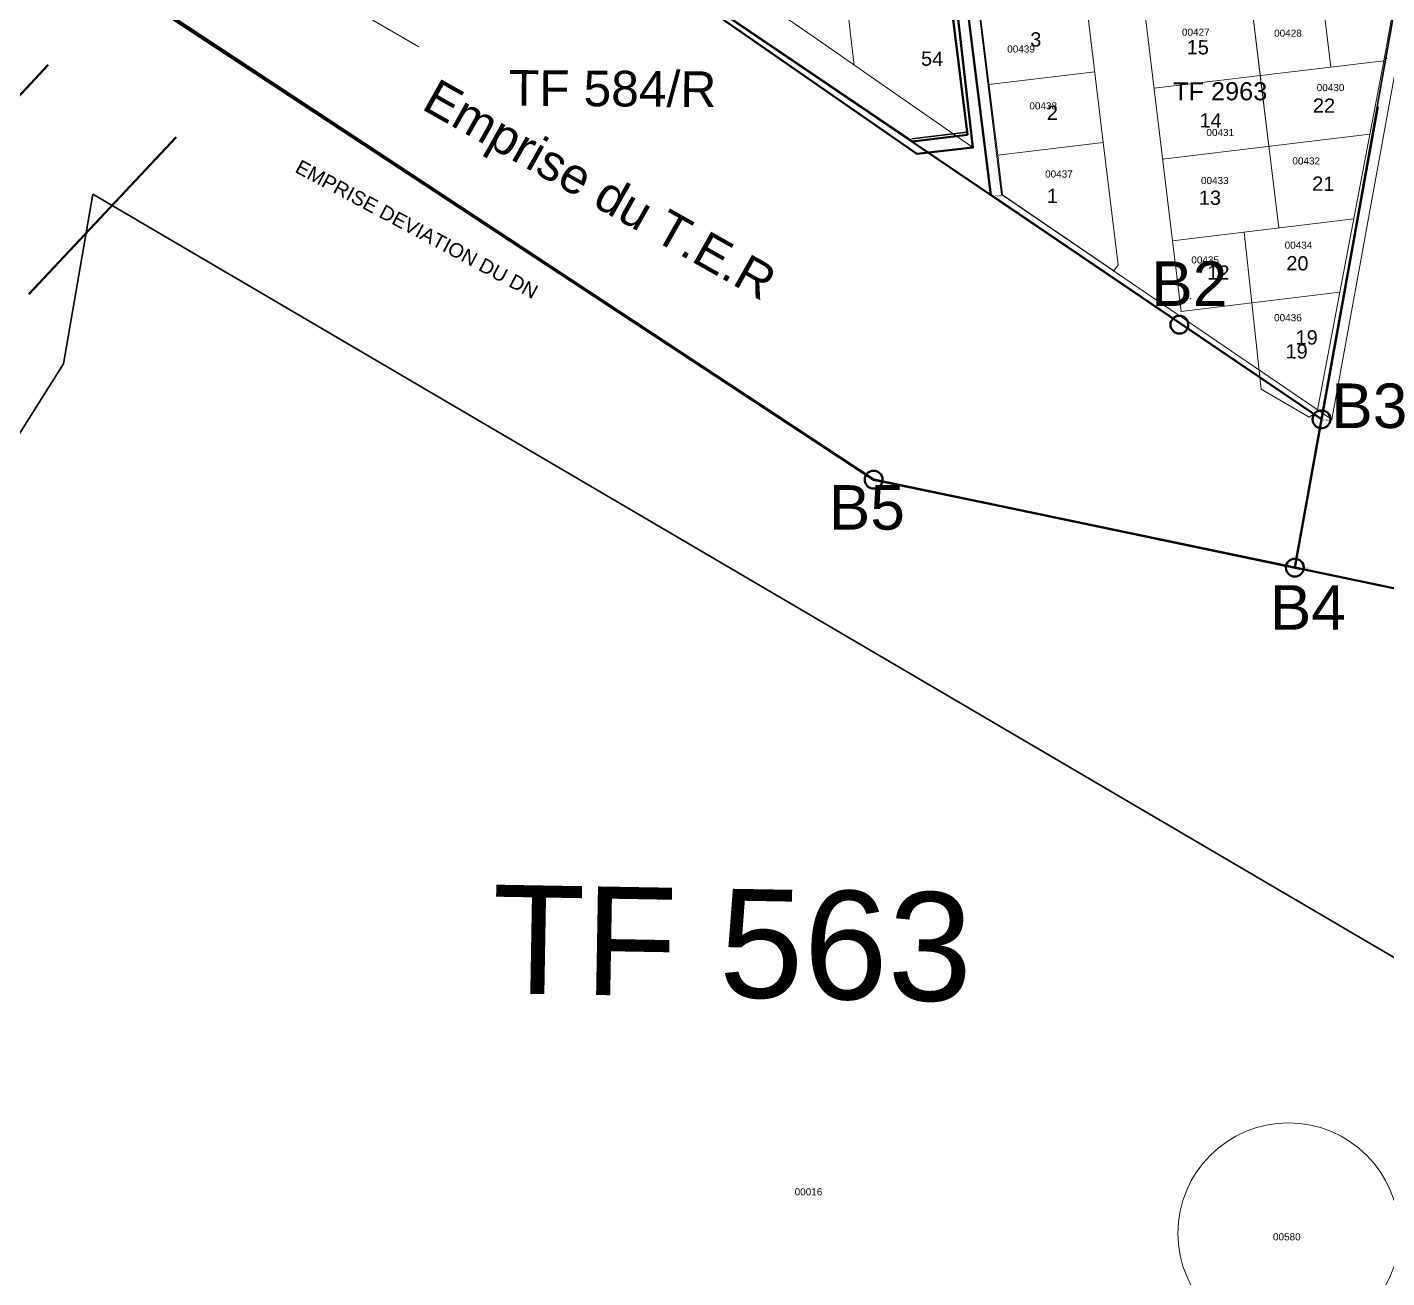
# Model space of a CAD drawing. Header units: metres. Extents: x 251686 to 255059, y 1627526 to 1631912.
# Drawn here: x 252928.9 to 253119.8, y 1629414.9 to 1629590.4 of the extents above; entities that cross this region are included whole.
import ezdxf
from ezdxf.enums import TextEntityAlignment as Align

# ---------------------------------------------------------------- set-up
doc = ezdxf.new("R2010")
doc.units = ezdxf.units.M
doc.header["$MEASUREMENT"] = 0
for name, color, linetype in [('A_revoir_niveau_0', 7, 'Continuous'), ('limites_parcelles', 7, 'Continuous'), ('limites_tf', 7, 'Continuous'), ('numero_lot', 7, 'Continuous'), ('numero_parcelle', 7, 'Continuous'), ('toponymie', 7, 'Continuous')]:
    doc.layers.add(name, color=color, linetype=linetype)
for name, color, linetype, lineweight in [('Bornes', 7, 'Continuous', 0), ('LIMITE TITRE FONCIER', 5, 'Continuous', 13), ('lotissement', 7, 'Continuous', 0), ('Numero_TF', 7, 'Continuous', 0), ('TITRE FONCIER', 7, 'Continuous', 0)]:
    doc.layers.add(name, color=color, linetype=linetype, lineweight=lineweight)
doc.styles.add('Style-Arial', font='arial.ttf')
doc.styles.add('Style-FANCY', font='times.ttf')
doc.styles.add('Style-txt', font='txt.shx')

msp = doc.modelspace()

# ---------------------------------------------------------------- linework, layer by layer
at = {"layer": 'A_revoir_niveau_0', "color": 2, "lineweight": 13}
msp.add_line((252983.921412, 1629587.655029), (252723.882535, 1629738.738543), dxfattribs=at)
at = {"layer": 'A_revoir_niveau_0', "color": 50, "linetype": 'Continuous', "lineweight": 40}
for p, q in [((252989.684461, 1629617.469876), (253110.602639, 1629535.379537)), ((253053.198194, 1629574.354682), (252989.691907, 1629617.46289)), ((253056.629036, 1629609.700386), (253060.925816, 1629575.320847)), ((253064.207245, 1629566.876982), (253058.996386, 1629608.53676)), ((252943.863182, 1629595.470307), (253047.736362, 1629526.907422)), ((253053.198194, 1629574.354682), (253021.445051, 1629595.908786)), ((252931.887881, 1629585.119661), (252917.202332, 1629569.472974)), ((253106.856834, 1629514.553321), (253118.514053, 1629579.281982)), ((253118.508921, 1629579.284505), (253110.602639, 1629535.379537)), ((252949.834697, 1629574.986101), (252929.170512, 1629552.963782)), ((253060.925816, 1629575.320847), (253053.198194, 1629574.354682)), ((253110.602639, 1629535.379537), (253064.207245, 1629566.876982)), ((253106.856834, 1629514.553321), (253114.012973, 1629554.288981)), ((253114.008779, 1629554.294428), (253110.602639, 1629535.379537)), ((253047.736362, 1629526.907422), (253106.856834, 1629514.553321)), ((253107.803791, 1629514.360583), (253047.736362, 1629526.907422)), ((253141.2052, 1629507.376779), (253106.856834, 1629514.553321)), ((253128.418517, 1629510.048352), (253106.856834, 1629514.553321))]:
    msp.add_line(p, q, dxfattribs=at)
at = {"layer": 'LIMITE TITRE FONCIER', "color": 50, "linetype": 'Continuous', "lineweight": 40}
for centre in [(253090.656493, 1629548.66002), (253110.602639, 1629535.379537), (253047.736362, 1629526.907422), (253106.856834, 1629514.553321)]:
    msp.add_circle(centre, 1.250111, dxfattribs=at)
at = {"layer": 'limites_parcelles', "color": 7, "linetype": 'Continuous', "lineweight": 0}
for p, q in [((253050.2382, 1629672.974767), (253059.927213, 1629588.733625)), ((253050.29915, 1629672.973706), (253061.676564, 1629573.527917)), ((253054.047111, 1629661.77086), (253065.151353, 1629572.456986)), ((253069.224277, 1629663.603935), (253079.978081, 1629574.243222)), ((253036.545137, 1629658.649625), (253044.556421, 1629589.001172)), ((253098.39687, 1629613.426033), (253104.595063, 1629562.237998)), ((253083.50564, 1629611.622903), (253089.703833, 1629560.434868)), ((253102.003753, 1629583.634786), (253099.602858, 1629603.487266)), ((253122.544722, 1629603.590181), (253119.353267, 1629585.718261)), ((253109.830796, 1629602.104885), (253111.904905, 1629584.825459)), ((253039.249665, 1629589.093542), (253028.352995, 1629596.656408)), ((253061.676564, 1629573.527917), (253039.249665, 1629589.093542)), ((253044.556421, 1629589.001172), (253045.004745, 1629585.099459)), ((253059.927213, 1629588.733625), (253061.676564, 1629573.527917)), ((253119.353798, 1629585.721234), (253087.111483, 1629581.843899)), ((253113.189777, 1629553.232573), (253119.353267, 1629585.718261)), ((253063.91756, 1629582.380654), (253078.783286, 1629584.171589)), ((253102.004189, 1629583.634838), (253103.206276, 1629573.707347)), ((253065.151353, 1629572.456986), (253079.978081, 1629574.243222)), ((253079.978081, 1629574.243222), (253082.083, 1629557.053521)), ((253117.398249, 1629575.414019), (253088.305442, 1629571.915432)), ((253065.821045, 1629566.880713), (253065.151353, 1629572.456986)), ((252938.130201, 1629566.969949), (253171.776718, 1629429.908833)), ((253112.034747, 1629535.357554), (253065.703682, 1629566.949971)), ((253081.465352, 1629556.209062), (253065.821045, 1629566.880713)), ((253089.703833, 1629560.434868), (253115.141735, 1629563.520692)), ((253099.755249, 1629561.654187), (253100.825566, 1629551.71412)), ((253090.904325, 1629550.513627), (253089.703833, 1629560.434868)), ((253082.083, 1629557.053521), (253081.465352, 1629556.209062)), ((253100.825566, 1629551.71412), (253090.904325, 1629550.513627))]:
    msp.add_line(p, q, dxfattribs=at)
at = {"layer": 'limites_parcelles', "color": 7, "linetype": 'Continuous', "lineweight": 0, "flags": 128}
msp.add_lwpolyline([(253039.140494, 1629698.002737), (253042.438783, 1629672.074048), (253050.29915, 1629672.973706), (253061.676564, 1629573.527917), (253053.816197, 1629572.628259)], dxfattribs=at)
msp.add_lwpolyline([(253113.189777, 1629553.232573), (253109.99789, 1629536.4207), (253108.851257, 1629535.691021), (253102.126286, 1629539.601886), (253100.825566, 1629551.71412), (253113.189777, 1629553.232573)], close=True, dxfattribs=at)
at = {"layer": 'limites_parcelles', "color": 7, "linetype": 'Continuous', "lineweight": 0}
for p in [(253119.756588, 1629586.066037), (253092.257805, 1629552.304053), (253090.904325, 1629550.513627)]:
    msp.add_point(p, dxfattribs=at)
msp.add_3dface([(253143.224843, 1629706.537701), (253050.992658, 1629686.547635), (253065.703682, 1629566.949971), (253112.034747, 1629535.357554)], dxfattribs=at)
at = {"layer": 'limites_tf', "color": 2, "linetype": 'Continuous', "lineweight": 30}
for p, q in [((253048.805658, 1629673.474593), (253060.818714, 1629575.69154)), ((253060.818714, 1629575.69154), (253053.089775, 1629574.741646))]:
    msp.add_line(p, q, dxfattribs=at)
at = {"layer": 'limites_tf', "color": 5, "linetype": 'Continuous', "lineweight": 30, "flags": 128}
for points in [[(253162.641312, 1629826.762304), (253106.856834, 1629514.553321), (253047.725076, 1629526.826704), (252943.769928, 1629595.245062), (252948.574069, 1629643.758695), (252984.06534, 1629707.609216), (253000.111276, 1629763.48946), (252982.939897, 1629796.926998), (253050.460664, 1629844.666322), (253100.19733, 1629840.39528), (253139.199139, 1629837.064898), (253162.641312, 1629826.762304)], [(252938.12929, 1629566.970485), (253171.775807, 1629429.909369), (253182.794467, 1629393.918474), (253185.648305, 1629394.996731), (253183.508421, 1629336.859167), (253177.579929, 1629336.027498), (253151.626659, 1629342.992792), (253089.503072, 1629373.583235), (253049.856658, 1629376.143051), (253034.548224, 1629359.500712), (253029.575801, 1629330.698007), (252911.701643, 1629358.702317), (252888.986808, 1629371.911396), (252880.209141, 1629457.837732), (252934.046559, 1629543.161933), (252938.12929, 1629566.970485)]]:
    msp.add_lwpolyline(points, close=True, dxfattribs=at)
at = {"layer": 'limites_tf', "color": 5, "linetype": 'Continuous', "lineweight": 40, "flags": 128}
msp.add_lwpolyline([(252993.787793, 1629737.374438), (252985.250624, 1629708.909224), (253000.699052, 1629676.966808), (252965.551989, 1629640.285736), (252989.759528, 1629617.092367), (253053.816197, 1629572.628259), (253061.676564, 1629573.527917), (253050.29915, 1629672.973706), (253042.438783, 1629672.074048), (253039.140494, 1629698.002737), (253095.089941, 1629756.38242), (253080.417442, 1629770.437182), (253097.939121, 1629788.717651), (253043.178143, 1629796.865201), (253029.24514, 1629784.517574), (252993.790977, 1629737.385024), (252993.787793, 1629737.374438)], close=True, dxfattribs=at)
at = {"layer": 'lotissement', "color": 1, "lineweight": 13}
msp.add_circle((253105.969459, 1629421.107092), 15.510127, dxfattribs=at)

# ---------------------------------------------------------------- texts
at = {"layer": 'bornes', "color": 50, "linetype": 'Continuous', "lineweight": 40, "style": 'Style-Arial'}
for s, p in [('B2', (253092.046341, 1629557.543042, -13.261492)), ('B3', (253117.316098, 1629540.404036, -13.261492)), ('B5', (253046.787347, 1629526.136775, -13.261492)), ('B4', (253108.691857, 1629512.08901, -13.261492))]:
    msp.add_text(s, height=6.250557, rotation=360, dxfattribs=at).set_placement(p, align=Align.TOP_CENTER)
msp.add_text('B21', height=0.250022, rotation=359.6, dxfattribs=at).set_placement((253047.736362, 1629526.907422), align=Align.TOP_LEFT)
at = {"layer": 'numero_lot', "color": 7, "linetype": 'Continuous', "lineweight": 0, "char_height": 2, "attachment_point": 1, "line_spacing_factor": 0.6}
for s, insert, rotation, style in [('3', (253069.733203, 1629589.712213), 359.48278384, 'Style-Arial'), ('15', (253091.699248, 1629588.622429), 359.48278384, 'Style-Arial'), ('\\fArial|b0|i0|c00|p39;54', (253054.410952, 1629587.019888), 359.00277437, 'Style-FANCY'), ('22', (253109.408437, 1629580.432113), 359.48278384, 'Style-Arial'), ('2', (253072.064351, 1629579.407846), 359.48278384, 'Style-Arial'), ('14', (253093.490363, 1629578.34917), 359.48278384, 'Style-Arial'), ('21', (253109.309467, 1629569.468531), 359.48278384, 'Style-Arial'), ('1', (253072.064921, 1629567.742395), 359.48278384, 'Style-Arial'), ('13', (253093.392458, 1629567.503475), 359.48278384, 'Style-Arial'), ('12', (253094.59279, 1629556.999755), 359.48278384, 'Style-Arial'), ('20', (253105.676433, 1629558.301056), 359.48278384, 'Style-Arial'), ('19', (253105.564694, 1629545.922817), 359.48278384, 'Style-Arial')]:
    msp.add_mtext(s, dxfattribs=dict(at, insert=insert, rotation=rotation, style=style))
at = {"layer": 'numero_lot', "color": 50, "linetype": 'Continuous', "lineweight": 40, "insert": (253106.965591, 1629547.867502), "char_height": 2, "attachment_point": 1, "rotation": 0.08468319, "line_spacing_factor": 0.6, "style": 'Style-Arial'}
msp.add_mtext('19', dxfattribs=at)
at = {"layer": 'numero_parcelle', "color": 5, "style": 'Style-Arial'}
msp.add_text('00580', height=1, rotation=0.0028, dxfattribs=at).set_placement((253103.793673, 1629421.114639), align=Align.TOP_LEFT)
at = {"layer": 'numero_parcelle', "color": 5, "char_height": 1, "attachment_point": 1, "rotation": 0.00280749, "line_spacing_factor": 0.6, "style": 'Style-txt'}
for s, insert in [('\\fArial|b0|i0|c00|p39;00427', (253091.015822, 1629590.220751)), ('\\fArial|b0|i0|c00|p39;00428', (253103.955058, 1629590.084818)), ('\\fArial|b0|i0|c00|p39;00439', (253066.486376, 1629587.861615)), ('\\fArial|b0|i0|c00|p39;00430', (253109.93215, 1629582.446989)), ('\\fArial|b0|i0|c00|p39;00438', (253069.602217, 1629579.879211)), ('\\fArial|b0|i0|c00|p39;00431', (253094.447191, 1629576.136453)), ('\\fArial|b0|i0|c00|p39;00432', (253106.52001, 1629572.15324)), ('\\fArial|b0|i0|c00|p39;00437', (253071.808697, 1629570.314253)), ('\\fArial|b0|i0|c00|p39;00433', (253093.688044, 1629569.39576)), ('\\fArial|b0|i0|c00|p39;00434', (253105.43203, 1629560.320067)), ('\\fArial|b0|i0|c00|p39;00435', (253092.331994, 1629558.254043)), ('\\fArial|b0|i0|c00|p39;00436', (253103.948456, 1629550.143785)), ('\\fArial|b0|i0|c00|p39;00016', (253036.648986, 1629427.431929))]:
    msp.add_mtext(s, dxfattribs=dict(at, insert=insert))
at = {"layer": 'numero_tf', "color": 50, "linetype": 'Continuous', "lineweight": 40, "style": 'Style-Arial'}
for s, height, p in [(' TF 584/R', 5.000446, (252994.6223, 1629584.42232)), ('TF2963B3', 0.250022, (253064.207245, 1629566.876982)), ('TF2963B3', 0.250022, (253064.207245, 1629566.876982)), ('TF2963B2', 0.250022, (253110.602639, 1629535.379537)), ('TF2963B2', 0.250022, (253110.602639, 1629535.379537)), ('TF2952B22', 0.250022, (253106.856834, 1629514.553321)), ('TF2952B22', 0.250022, (253106.856834, 1629514.553321))]:
    msp.add_text(s, height=height, rotation=359.6, dxfattribs=at).set_placement(p, align=Align.TOP_LEFT)
at = {"layer": 'numero_tf', "color": 4, "linetype": 'Continuous', "lineweight": 0, "style": 'Style-Arial'}
msp.add_text('TF 2963', height=2.54, rotation=0.0028, dxfattribs=at).set_placement((253089.77471, 1629582.699592), align=Align.TOP_LEFT)
msp.add_text('TF 563', height=15.24, rotation=359.0028, dxfattribs=at).set_placement((252994.034565, 1629454.816749))
at = {"layer": 'TITRE FONCIER', "color": 2, "linetype": 'Continuous', "lineweight": 0, "style": 'Style-Arial'}
msp.add_text('EMPRISE DEVIATION DU DN', height=2, rotation=331.866096, dxfattribs=at).set_placement((252966.374507, 1629570.148402))
at = {"layer": 'toponymie', "color": 50, "linetype": 'Continuous', "lineweight": 40, "style": 'Style-Arial'}
msp.add_text('Emprise du T.E.R', height=5.000446, rotation=330.54902, dxfattribs=at).set_placement((253008.107972, 1629565.468076), align=Align.CENTER)

doc.saveas('drawing.dxf')
